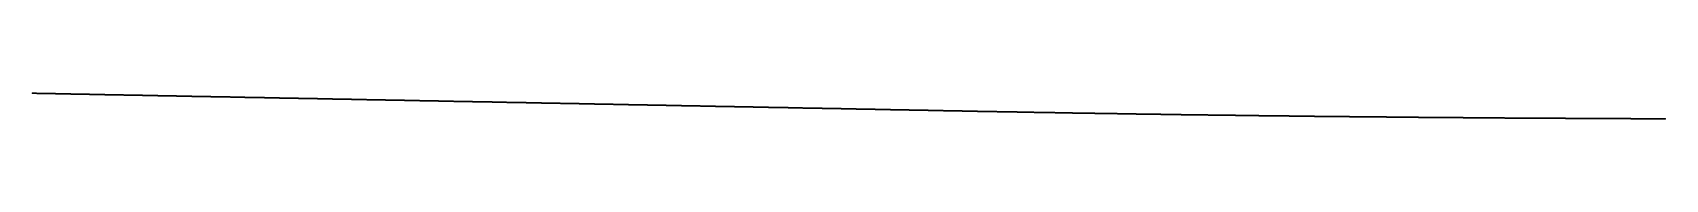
# Model space of a CAD drawing. Header units: metres. Extents: x 0 to 360, y -1 to 0.
# Drawn here: x 247.5 to 269.99, y -0.72 to -0.37 of the extents above; entities that cross this region are included whole.
import ezdxf

# ---------------------------------------------------------------- set-up
doc = ezdxf.new("R2010")
doc.units = ezdxf.units.M

msp = doc.modelspace()

# ---------------------------------------------------------------- linework, layer by layer
for p in [(247.497, -0.366), (247.507, -0.367), (247.517, -0.367), (247.527, -0.367), (247.537, -0.367), (247.547, -0.367), (247.557, -0.368), (247.567, -0.368), (247.577, -0.368), (247.587, -0.368), (247.597, -0.368), (247.607, -0.369), (247.617, -0.369), (247.627, -0.369), (247.637, -0.369), (247.647, -0.369), (247.657, -0.37), (247.667, -0.37), (247.677, -0.37), (247.687, -0.37), (247.697, -0.37), (247.707, -0.371), (247.717, -0.371), (247.727, -0.371), (247.737, -0.371), (247.747, -0.371), (247.757, -0.371), (247.767, -0.372), (247.777, -0.372), (247.787, -0.372), (247.797, -0.372), (247.807, -0.372), (247.817, -0.373), (247.827, -0.373), (247.837, -0.373), (247.847, -0.373), (247.857, -0.373), (247.867, -0.374), (247.877, -0.374), (247.887, -0.374), (247.897, -0.374), (247.907, -0.374), (247.917, -0.375), (247.927, -0.375), (247.937, -0.375), (247.947, -0.375), (247.956, -0.375), (247.966, -0.375), (247.976, -0.376), (247.986, -0.376), (247.996, -0.376), (248.006, -0.376), (248.016, -0.376), (248.026, -0.377), (248.036, -0.377), (248.046, -0.377), (248.056, -0.377), (248.066, -0.377), (248.076, -0.378), (248.086, -0.378), (248.096, -0.378), (248.106, -0.378), (248.116, -0.378), (248.126, -0.379), (248.136, -0.379), (248.146, -0.379), (248.156, -0.379), (248.166, -0.379), (248.176, -0.379), (248.186, -0.38), (248.196, -0.38), (248.206, -0.38), (248.216, -0.38), (248.226, -0.38), (248.236, -0.381), (248.246, -0.381), (248.256, -0.381), (248.266, -0.381), (248.276, -0.381), (248.286, -0.382), (248.296, -0.382), (248.306, -0.382), (248.316, -0.382), (248.326, -0.382), (248.336, -0.383), (248.346, -0.383), (248.356, -0.383), (248.366, -0.383), (248.376, -0.383), (248.386, -0.384), (248.396, -0.384), (248.406, -0.384), (248.416, -0.384), (248.426, -0.384), (248.436, -0.384), (248.446, -0.385), (248.456, -0.385), (248.466, -0.385), (248.476, -0.385), (248.486, -0.385), (248.496, -0.386), (248.506, -0.386), (248.516, -0.386), (248.526, -0.386), (248.536, -0.386), (248.546, -0.387), (248.556, -0.387), (248.566, -0.387), (248.576, -0.387), (248.586, -0.387), (248.596, -0.388), (248.606, -0.388), (248.616, -0.388), (248.626, -0.388), (248.636, -0.388), (248.646, -0.388), (248.656, -0.389), (248.666, -0.389), (248.676, -0.389), (248.686, -0.389), (248.696, -0.389), (248.706, -0.39), (248.716, -0.39), (248.726, -0.39), (248.736, -0.39), (248.746, -0.39), (248.756, -0.391), (248.766, -0.391), (248.776, -0.391), (248.786, -0.391), (248.796, -0.391), (248.806, -0.392), (248.816, -0.392), (248.826, -0.392), (248.836, -0.392), (248.846, -0.392), (248.856, -0.392), (248.866, -0.393), (248.876, -0.393), (248.886, -0.393), (248.896, -0.393), (248.906, -0.393), (248.916, -0.394), (248.926, -0.394), (248.936, -0.394), (248.946, -0.394), (248.956, -0.394), (248.966, -0.395), (248.976, -0.395), (248.986, -0.395), (248.996, -0.395), (249.006, -0.395), (249.016, -0.396), (249.026, -0.396), (249.036, -0.396), (249.046, -0.396), (249.056, -0.396), (249.066, -0.397), (249.076, -0.397), (249.086, -0.397), (249.096, -0.397), (249.106, -0.397), (249.116, -0.397), (249.126, -0.398), (249.136, -0.398), (249.146, -0.398), (249.156, -0.398), (249.166, -0.398), (249.176, -0.399), (249.186, -0.399), (249.196, -0.399), (249.206, -0.399), (249.216, -0.399), (249.226, -0.4), (249.236, -0.4), (249.245, -0.4), (249.255, -0.4), (249.265, -0.4), (249.275, -0.401), (249.285, -0.401), (249.295, -0.401), (249.305, -0.401), (249.315, -0.401), (249.325, -0.401), (249.335, -0.402), (249.345, -0.402), (249.355, -0.402), (249.365, -0.402), (249.375, -0.402), (249.385, -0.403), (249.395, -0.403), (249.405, -0.403), (249.415, -0.403), (249.425, -0.403), (249.435, -0.404), (249.445, -0.404), (249.455, -0.404), (249.465, -0.404), (249.475, -0.404), (249.485, -0.405), (249.495, -0.405), (249.505, -0.405), (249.515, -0.405), (249.525, -0.405), (249.535, -0.405), (249.545, -0.406), (249.555, -0.406), (249.565, -0.406), (249.575, -0.406), (249.585, -0.406), (249.595, -0.407), (249.605, -0.407), (249.615, -0.407), (249.625, -0.407), (249.635, -0.407), (249.645, -0.408), (249.655, -0.408), (249.665, -0.408), (249.675, -0.408), (249.685, -0.408), (249.695, -0.409), (249.705, -0.409), (249.715, -0.409), (249.725, -0.409), (249.735, -0.409), (249.745, -0.41), (249.755, -0.41), (249.765, -0.41), (249.775, -0.41), (249.785, -0.41), (249.795, -0.41), (249.805, -0.411), (249.815, -0.411), (249.825, -0.411), (249.835, -0.411), (249.845, -0.411), (249.855, -0.412), (249.865, -0.412), (249.875, -0.412), (249.885, -0.412), (249.895, -0.412), (249.905, -0.413), (249.915, -0.413), (249.925, -0.413), (249.935, -0.413), (249.945, -0.413), (249.955, -0.414), (249.965, -0.414), (249.975, -0.414), (249.985, -0.414), (249.995, -0.414), (250.005, -0.414), (250.015, -0.415), (250.025, -0.415), (250.035, -0.415), (250.045, -0.415), (250.055, -0.415), (250.065, -0.416), (250.075, -0.416), (250.085, -0.416), (250.095, -0.416), (250.105, -0.416), (250.115, -0.417), (250.125, -0.417), (250.135, -0.417), (250.145, -0.417), (250.155, -0.417), (250.165, -0.418), (250.175, -0.418), (250.185, -0.418), (250.195, -0.418), (250.205, -0.418), (250.215, -0.418), (250.225, -0.419), (250.235, -0.419), (250.245, -0.419), (250.255, -0.419), (250.265, -0.419), (250.275, -0.42), (250.285, -0.42), (250.295, -0.42), (250.305, -0.42), (250.315, -0.42), (250.325, -0.421), (250.335, -0.421), (250.345, -0.421), (250.355, -0.421), (250.365, -0.421), (250.375, -0.422), (250.385, -0.422), (250.395, -0.422), (250.405, -0.422), (250.415, -0.422), (250.425, -0.423), (250.435, -0.423), (250.445, -0.423), (250.455, -0.423), (250.465, -0.423), (250.475, -0.423), (250.485, -0.424), (250.495, -0.424), (250.505, -0.424), (250.515, -0.424), (250.525, -0.424), (250.534, -0.425), (250.544, -0.425), (250.554, -0.425), (250.564, -0.425), (250.574, -0.425), (250.584, -0.426), (250.594, -0.426), (250.604, -0.426), (250.614, -0.426), (250.624, -0.426), (250.634, -0.427), (250.644, -0.427), (250.654, -0.427), (250.664, -0.427), (250.674, -0.427), (250.684, -0.427), (250.694, -0.428), (250.704, -0.428), (250.714, -0.428), (250.724, -0.428), (250.734, -0.428), (250.744, -0.429), (250.754, -0.429), (250.764, -0.429), (250.774, -0.429), (250.784, -0.429), (250.794, -0.43), (250.804, -0.43), (250.814, -0.43), (250.824, -0.43), (250.834, -0.43), (250.844, -0.431), (250.854, -0.431), (250.864, -0.431), (250.874, -0.431), (250.884, -0.431), (250.894, -0.431), (250.904, -0.432), (250.914, -0.432), (250.924, -0.432), (250.934, -0.432), (250.944, -0.432), (250.954, -0.433), (250.964, -0.433), (250.974, -0.433), (250.984, -0.433), (250.994, -0.433), (251.004, -0.434), (251.014, -0.434), (251.024, -0.434), (251.034, -0.434), (251.044, -0.434), (251.054, -0.435), (251.064, -0.435), (251.074, -0.435), (251.084, -0.435), (251.094, -0.435), (251.104, -0.436), (251.114, -0.436), (251.124, -0.436), (251.134, -0.436), (251.144, -0.436), (251.154, -0.436), (251.164, -0.437), (251.174, -0.437), (251.184, -0.437), (251.194, -0.437), (251.204, -0.437), (251.214, -0.438), (251.224, -0.438), (251.234, -0.438), (251.244, -0.438), (251.254, -0.438), (251.264, -0.439), (251.274, -0.439), (251.284, -0.439), (251.294, -0.439), (251.304, -0.439), (251.314, -0.44), (251.324, -0.44), (251.334, -0.44), (251.344, -0.44), (251.354, -0.44), (251.364, -0.44), (251.374, -0.441), (251.384, -0.441), (251.394, -0.441), (251.404, -0.441), (251.414, -0.441), (251.424, -0.442), (251.434, -0.442), (251.444, -0.442), (251.454, -0.442), (251.464, -0.442), (251.474, -0.443), (251.484, -0.443), (251.494, -0.443), (251.504, -0.443), (251.514, -0.443), (251.524, -0.444), (251.534, -0.444), (251.544, -0.444), (251.554, -0.444), (251.564, -0.444), (251.574, -0.444), (251.584, -0.445), (251.594, -0.445), (251.604, -0.445), (251.614, -0.445), (251.624, -0.445), (251.634, -0.446), (251.644, -0.446), (251.654, -0.446), (251.664, -0.446), (251.674, -0.446), (251.684, -0.447), (251.694, -0.447), (251.704, -0.447), (251.714, -0.447), (251.724, -0.447), (251.734, -0.448), (251.744, -0.448), (251.754, -0.448), (251.764, -0.448), (251.774, -0.448), (251.784, -0.449), (251.794, -0.449), (251.804, -0.449), (251.814, -0.449), (251.823, -0.449), (251.833, -0.449), (251.843, -0.45), (251.853, -0.45), (251.863, -0.45), (251.873, -0.45), (251.883, -0.45), (251.893, -0.451), (251.903, -0.451), (251.913, -0.451), (251.923, -0.451), (251.933, -0.451), (251.943, -0.452), (251.953, -0.452), (251.963, -0.452), (251.973, -0.452), (251.983, -0.452), (251.993, -0.453), (252.003, -0.453), (252.013, -0.453), (252.023, -0.453), (252.033, -0.453), (252.043, -0.453), (252.053, -0.454), (252.063, -0.454), (252.073, -0.454), (252.083, -0.454), (252.093, -0.454), (252.103, -0.455), (252.113, -0.455), (252.123, -0.455), (252.133, -0.455), (252.143, -0.455), (252.153, -0.456), (252.163, -0.456), (252.173, -0.456), (252.183, -0.456), (252.193, -0.456), (252.203, -0.457), (252.213, -0.457), (252.223, -0.457), (252.233, -0.457), (252.243, -0.457), (252.253, -0.457), (252.263, -0.458), (252.273, -0.458), (252.283, -0.458), (252.293, -0.458), (252.303, -0.458), (252.313, -0.459), (252.323, -0.459), (252.333, -0.459), (252.343, -0.459), (252.353, -0.459), (252.363, -0.46), (252.373, -0.46), (252.383, -0.46), (252.393, -0.46), (252.403, -0.46), (252.413, -0.461), (252.423, -0.461), (252.433, -0.461), (252.443, -0.461), (252.453, -0.461), (252.463, -0.462), (252.473, -0.462), (252.483, -0.462), (252.493, -0.462), (252.503, -0.462), (252.513, -0.462), (252.523, -0.463), (252.533, -0.463), (252.543, -0.463), (252.553, -0.463), (252.563, -0.463), (252.573, -0.464), (252.583, -0.464), (252.593, -0.464), (252.603, -0.464), (252.613, -0.464), (252.623, -0.465), (252.633, -0.465), (252.643, -0.465), (252.653, -0.465), (252.663, -0.465), (252.673, -0.466), (252.683, -0.466), (252.693, -0.466), (252.703, -0.466), (252.713, -0.466), (252.723, -0.466), (252.733, -0.467), (252.743, -0.467), (252.753, -0.467), (252.763, -0.467), (252.773, -0.467), (252.783, -0.468), (252.793, -0.468), (252.803, -0.468), (252.813, -0.468), (252.823, -0.468), (252.833, -0.469), (252.843, -0.469), (252.853, -0.469), (252.863, -0.469), (252.873, -0.469), (252.883, -0.47), (252.893, -0.47), (252.903, -0.47), (252.913, -0.47), (252.923, -0.47), (252.933, -0.47), (252.943, -0.471), (252.953, -0.471), (252.963, -0.471), (252.973, -0.471), (252.983, -0.471), (252.993, -0.472), (253.003, -0.472), (253.013, -0.472), (253.023, -0.472), (253.033, -0.472), (253.043, -0.473), (253.053, -0.473), (253.063, -0.473), (253.073, -0.473), (253.083, -0.473), (253.093, -0.474), (253.103, -0.474), (253.112, -0.474), (253.122, -0.474), (253.132, -0.474), (253.142, -0.475), (253.152, -0.475), (253.162, -0.475), (253.172, -0.475), (253.182, -0.475), (253.192, -0.475), (253.202, -0.476), (253.212, -0.476), (253.222, -0.476), (253.232, -0.476), (253.242, -0.476), (253.252, -0.477), (253.262, -0.477), (253.272, -0.477), (253.282, -0.477), (253.292, -0.477), (253.302, -0.478), (253.312, -0.478), (253.322, -0.478), (253.332, -0.478), (253.342, -0.478), (253.352, -0.479), (253.362, -0.479), (253.372, -0.479), (253.382, -0.479), (253.392, -0.479), (253.402, -0.479), (253.412, -0.48), (253.422, -0.48), (253.432, -0.48), (253.442, -0.48), (253.452, -0.48), (253.462, -0.481), (253.472, -0.481), (253.482, -0.481), (253.492, -0.481), (253.502, -0.481), (253.512, -0.482), (253.522, -0.482), (253.532, -0.482), (253.542, -0.482), (253.552, -0.482), (253.562, -0.483), (253.572, -0.483), (253.582, -0.483), (253.592, -0.483), (253.602, -0.483), (253.612, -0.483), (253.622, -0.484), (253.632, -0.484), (253.642, -0.484), (253.652, -0.484), (253.662, -0.484), (253.672, -0.485), (253.682, -0.485), (253.692, -0.485), (253.702, -0.485), (253.712, -0.485), (253.722, -0.486), (253.732, -0.486), (253.742, -0.486), (253.752, -0.486), (253.762, -0.486), (253.772, -0.487), (253.782, -0.487), (253.792, -0.487), (253.802, -0.487), (253.812, -0.487), (253.822, -0.487), (253.832, -0.488), (253.842, -0.488), (253.852, -0.488), (253.862, -0.488), (253.872, -0.488), (253.882, -0.489), (253.892, -0.489), (253.902, -0.489), (253.912, -0.489), (253.922, -0.489), (253.932, -0.49), (253.942, -0.49), (253.952, -0.49), (253.962, -0.49), (253.972, -0.49), (253.982, -0.491), (253.992, -0.491), (254.002, -0.491), (254.012, -0.491), (254.022, -0.491), (254.032, -0.492), (254.042, -0.492), (254.052, -0.492), (254.062, -0.492), (254.072, -0.492), (254.082, -0.492), (254.092, -0.493), (254.102, -0.493), (254.112, -0.493), (254.122, -0.493), (254.132, -0.493), (254.142, -0.494), (254.152, -0.494), (254.162, -0.494), (254.172, -0.494), (254.182, -0.494), (254.192, -0.495), (254.202, -0.495), (254.212, -0.495), (254.222, -0.495), (254.232, -0.495), (254.242, -0.496), (254.252, -0.496), (254.262, -0.496), (254.272, -0.496), (254.282, -0.496), (254.292, -0.496), (254.302, -0.497), (254.312, -0.497), (254.322, -0.497), (254.332, -0.497), (254.342, -0.497), (254.352, -0.498), (254.362, -0.498), (254.372, -0.498), (254.382, -0.498), (254.392, -0.498), (254.401, -0.499), (254.411, -0.499), (254.421, -0.499), (254.431, -0.499), (254.441, -0.499), (254.451, -0.5), (254.461, -0.5), (254.471, -0.5), (254.481, -0.5), (254.491, -0.5), (254.501, -0.5), (254.511, -0.501), (254.521, -0.501), (254.531, -0.501), (254.541, -0.501), (254.551, -0.501), (254.561, -0.502), (254.571, -0.502), (254.581, -0.502), (254.591, -0.502), (254.601, -0.502), (254.611, -0.503), (254.621, -0.503), (254.631, -0.503), (254.641, -0.503), (254.651, -0.503), (254.661, -0.504), (254.671, -0.504), (254.681, -0.504), (254.691, -0.504), (254.701, -0.504), (254.711, -0.505), (254.721, -0.505), (254.731, -0.505), (254.741, -0.505), (254.751, -0.505), (254.761, -0.505), (254.771, -0.506), (254.781, -0.506), (254.791, -0.506), (254.801, -0.506), (254.811, -0.506), (254.821, -0.507), (254.831, -0.507), (254.841, -0.507), (254.851, -0.507), (254.861, -0.507), (254.871, -0.508), (254.881, -0.508), (254.891, -0.508), (254.901, -0.508), (254.911, -0.508), (254.921, -0.509), (254.931, -0.509), (254.941, -0.509), (254.951, -0.509), (254.961, -0.509), (254.971, -0.509), (254.981, -0.51), (254.991, -0.51), (255.001, -0.51), (255.011, -0.51), (255.021, -0.51), (255.031, -0.511), (255.041, -0.511), (255.051, -0.511), (255.061, -0.511), (255.071, -0.511), (255.081, -0.512), (255.091, -0.512), (255.101, -0.512), (255.111, -0.512), (255.121, -0.512), (255.131, -0.513), (255.141, -0.513), (255.151, -0.513), (255.161, -0.513), (255.171, -0.513), (255.181, -0.513), (255.191, -0.514), (255.201, -0.514), (255.211, -0.514), (255.221, -0.514), (255.231, -0.514), (255.241, -0.515), (255.251, -0.515), (255.261, -0.515), (255.271, -0.515), (255.281, -0.515), (255.291, -0.516), (255.301, -0.516), (255.311, -0.516), (255.321, -0.516), (255.331, -0.516), (255.341, -0.517), (255.351, -0.517), (255.361, -0.517), (255.371, -0.517), (255.381, -0.517), (255.391, -0.518), (255.401, -0.518), (255.411, -0.518), (255.421, -0.518), (255.431, -0.518), (255.441, -0.518), (255.451, -0.519), (255.461, -0.519), (255.471, -0.519), (255.481, -0.519), (255.491, -0.519), (255.501, -0.52), (255.511, -0.52), (255.521, -0.52), (255.531, -0.52), (255.541, -0.52), (255.551, -0.521), (255.561, -0.521), (255.571, -0.521), (255.581, -0.521), (255.591, -0.521), (255.601, -0.522), (255.611, -0.522), (255.621, -0.522), (255.631, -0.522), (255.641, -0.522), (255.651, -0.522), (255.661, -0.523), (255.671, -0.523), (255.681, -0.523), (255.69, -0.523), (255.7, -0.523), (255.71, -0.524), (255.72, -0.524), (255.73, -0.524), (255.74, -0.524), (255.75, -0.524), (255.76, -0.525), (255.77, -0.525), (255.78, -0.525), (255.79, -0.525), (255.8, -0.525), (255.81, -0.526), (255.82, -0.526), (255.83, -0.526), (255.84, -0.526), (255.85, -0.526), (255.86, -0.526), (255.87, -0.527), (255.88, -0.527), (255.89, -0.527), (255.9, -0.527), (255.91, -0.527), (255.92, -0.528), (255.93, -0.528), (255.94, -0.528), (255.95, -0.528), (255.96, -0.528), (255.97, -0.529), (255.98, -0.529), (255.99, -0.529), (256, -0.529), (256.01, -0.529), (256.02, -0.53), (256.03, -0.53), (256.04, -0.53), (256.05, -0.53), (256.06, -0.53), (256.07, -0.531), (256.08, -0.531), (256.09, -0.531), (256.1, -0.531), (256.11, -0.531), (256.12, -0.531), (256.13, -0.532), (256.14, -0.532), (256.15, -0.532), (256.16, -0.532), (256.17, -0.532), (256.18, -0.533), (256.19, -0.533), (256.2, -0.533), (256.21, -0.533), (256.22, -0.533), (256.23, -0.534), (256.24, -0.534), (256.25, -0.534), (256.26, -0.534), (256.27, -0.534), (256.28, -0.535), (256.29, -0.535), (256.3, -0.535), (256.31, -0.535), (256.32, -0.535), (256.33, -0.535), (256.34, -0.536), (256.35, -0.536), (256.36, -0.536), (256.37, -0.536), (256.38, -0.536), (256.39, -0.537), (256.4, -0.537), (256.41, -0.537), (256.42, -0.537), (256.43, -0.537), (256.44, -0.538), (256.45, -0.538), (256.46, -0.538), (256.47, -0.538), (256.48, -0.538), (256.49, -0.539), (256.5, -0.539), (256.51, -0.539), (256.52, -0.539), (256.53, -0.539), (256.54, -0.539), (256.55, -0.54), (256.56, -0.54), (256.57, -0.54), (256.58, -0.54), (256.59, -0.54), (256.6, -0.541), (256.61, -0.541), (256.62, -0.541), (256.63, -0.541), (256.64, -0.541), (256.65, -0.542), (256.66, -0.542), (256.67, -0.542), (256.68, -0.542), (256.69, -0.542), (256.7, -0.543), (256.71, -0.543), (256.72, -0.543), (256.73, -0.543), (256.74, -0.543), (256.75, -0.544), (256.76, -0.544), (256.77, -0.544), (256.78, -0.544), (256.79, -0.544), (256.8, -0.544), (256.81, -0.545), (256.82, -0.545), (256.83, -0.545), (256.84, -0.545), (256.85, -0.545), (256.86, -0.546), (256.87, -0.546), (256.88, -0.546), (256.89, -0.546), (256.9, -0.546), (256.91, -0.547), (256.92, -0.547), (256.93, -0.547), (256.94, -0.547), (256.95, -0.547), (256.96, -0.548), (256.97, -0.548), (256.979, -0.548), (256.989, -0.548), (256.999, -0.548), (257.009, -0.548), (257.019, -0.549), (257.029, -0.549), (257.039, -0.549), (257.049, -0.549), (257.059, -0.549), (257.069, -0.55), (257.079, -0.55), (257.089, -0.55), (257.099, -0.55), (257.109, -0.55), (257.119, -0.551), (257.129, -0.551), (257.139, -0.551), (257.149, -0.551), (257.159, -0.551), (257.169, -0.552), (257.179, -0.552), (257.189, -0.552), (257.199, -0.552), (257.209, -0.552), (257.219, -0.552), (257.229, -0.553), (257.239, -0.553), (257.249, -0.553), (257.259, -0.553), (257.269, -0.553), (257.279, -0.554), (257.289, -0.554), (257.299, -0.554), (257.309, -0.554), (257.319, -0.554), (257.329, -0.555), (257.339, -0.555), (257.349, -0.555), (257.359, -0.555), (257.369, -0.555), (257.379, -0.556), (257.389, -0.556), (257.399, -0.556), (257.409, -0.556), (257.419, -0.556), (257.429, -0.557), (257.439, -0.557), (257.449, -0.557), (257.459, -0.557), (257.469, -0.557), (257.479, -0.557), (257.489, -0.558), (257.499, -0.558), (257.509, -0.558), (257.519, -0.558), (257.529, -0.558), (257.539, -0.559), (257.549, -0.559), (257.559, -0.559), (257.569, -0.559), (257.579, -0.559), (257.589, -0.56), (257.599, -0.56), (257.609, -0.56), (257.619, -0.56), (257.629, -0.56), (257.639, -0.561), (257.649, -0.561), (257.659, -0.561), (257.669, -0.561), (257.679, -0.561), (257.689, -0.561), (257.699, -0.562), (257.709, -0.562), (257.719, -0.562), (257.729, -0.562), (257.739, -0.562), (257.749, -0.563), (257.759, -0.563), (257.769, -0.563), (257.779, -0.563), (257.789, -0.563), (257.799, -0.564), (257.809, -0.564), (257.819, -0.564), (257.829, -0.564), (257.839, -0.564), (257.849, -0.565), (257.859, -0.565), (257.869, -0.565), (257.879, -0.565), (257.889, -0.565), (257.899, -0.565), (257.909, -0.566), (257.919, -0.566), (257.929, -0.566), (257.939, -0.566), (257.949, -0.566), (257.959, -0.567), (257.969, -0.567), (257.979, -0.567), (257.989, -0.567), (257.999, -0.567), (258.009, -0.568), (258.019, -0.568), (258.029, -0.568), (258.039, -0.568), (258.049, -0.568), (258.059, -0.569), (258.069, -0.569), (258.079, -0.569), (258.089, -0.569), (258.099, -0.569), (258.109, -0.57), (258.119, -0.57), (258.129, -0.57), (258.139, -0.57), (258.149, -0.57), (258.159, -0.57), (258.169, -0.571), (258.179, -0.571), (258.189, -0.571), (258.199, -0.571), (258.209, -0.571), (258.219, -0.572), (258.229, -0.572), (258.239, -0.572), (258.249, -0.572), (258.259, -0.572), (258.268, -0.573), (258.278, -0.573), (258.288, -0.573), (258.298, -0.573), (258.308, -0.573), (258.318, -0.574), (258.328, -0.574), (258.338, -0.574), (258.348, -0.574), (258.358, -0.574), (258.368, -0.574), (258.378, -0.575), (258.388, -0.575), (258.398, -0.575), (258.408, -0.575), (258.418, -0.575), (258.428, -0.576), (258.438, -0.576), (258.448, -0.576), (258.458, -0.576), (258.468, -0.576), (258.478, -0.577), (258.488, -0.577), (258.498, -0.577), (258.508, -0.577), (258.518, -0.577), (258.528, -0.578), (258.538, -0.578), (258.548, -0.578), (258.558, -0.578), (258.568, -0.578), (258.578, -0.578), (258.588, -0.579), (258.598, -0.579), (258.608, -0.579), (258.618, -0.579), (258.628, -0.579), (258.638, -0.58), (258.648, -0.58), (258.658, -0.58), (258.668, -0.58), (258.678, -0.58), (258.688, -0.581), (258.698, -0.581), (258.708, -0.581), (258.718, -0.581), (258.728, -0.581), (258.738, -0.582), (258.748, -0.582), (258.758, -0.582), (258.768, -0.582), (258.778, -0.582), (258.788, -0.583), (258.798, -0.583), (258.808, -0.583), (258.818, -0.583), (258.828, -0.583), (258.838, -0.583), (258.848, -0.584), (258.858, -0.584), (258.868, -0.584), (258.878, -0.584), (258.888, -0.584), (258.898, -0.585), (258.908, -0.585), (258.918, -0.585), (258.928, -0.585), (258.938, -0.585), (258.948, -0.586), (258.958, -0.586), (258.968, -0.586), (258.978, -0.586), (258.988, -0.586), (258.998, -0.587), (259.008, -0.587), (259.018, -0.587), (259.028, -0.587), (259.038, -0.587), (259.048, -0.587), (259.058, -0.588), (259.068, -0.588), (259.078, -0.588), (259.088, -0.588), (259.098, -0.588), (259.108, -0.589), (259.118, -0.589), (259.128, -0.589), (259.138, -0.589), (259.148, -0.589), (259.158, -0.59), (259.168, -0.59), (259.178, -0.59), (259.188, -0.59), (259.198, -0.59), (259.208, -0.591), (259.218, -0.591), (259.228, -0.591), (259.238, -0.591), (259.248, -0.591), (259.258, -0.591), (259.268, -0.592), (259.278, -0.592), (259.288, -0.592), (259.298, -0.592), (259.308, -0.592), (259.318, -0.593), (259.328, -0.593), (259.338, -0.593), (259.348, -0.593), (259.358, -0.593), (259.368, -0.594), (259.378, -0.594), (259.388, -0.594), (259.398, -0.594), (259.408, -0.594), (259.418, -0.595), (259.428, -0.595), (259.438, -0.595), (259.448, -0.595), (259.458, -0.595), (259.468, -0.596), (259.478, -0.596), (259.488, -0.596), (259.498, -0.596), (259.508, -0.596), (259.518, -0.596), (259.528, -0.597), (259.538, -0.597), (259.547, -0.597), (259.557, -0.597), (259.567, -0.597), (259.577, -0.598), (259.587, -0.598), (259.597, -0.598), (259.607, -0.598), (259.617, -0.598), (259.627, -0.599), (259.637, -0.599), (259.647, -0.599), (259.657, -0.599), (259.667, -0.599), (259.677, -0.6), (259.687, -0.6), (259.697, -0.6), (259.707, -0.6), (259.717, -0.6), (259.727, -0.6), (259.737, -0.601), (259.747, -0.601), (259.757, -0.601), (259.767, -0.601), (259.777, -0.601), (259.787, -0.602), (259.797, -0.602), (259.807, -0.602), (259.817, -0.602), (259.827, -0.602), (259.837, -0.603), (259.847, -0.603), (259.857, -0.603), (259.867, -0.603), (259.877, -0.603), (259.887, -0.604), (259.897, -0.604), (259.907, -0.604), (259.917, -0.604), (259.927, -0.604), (259.937, -0.604), (259.947, -0.605), (259.957, -0.605), (259.967, -0.605), (259.977, -0.605), (259.987, -0.605), (259.997, -0.606), (260.007, -0.606), (260.017, -0.606), (260.027, -0.606), (260.037, -0.606), (260.047, -0.607), (260.057, -0.607), (260.067, -0.607), (260.077, -0.607), (260.087, -0.607), (260.097, -0.608), (260.107, -0.608), (260.117, -0.608), (260.127, -0.608), (260.137, -0.608), (260.147, -0.609), (260.157, -0.609), (260.167, -0.609), (260.177, -0.609), (260.187, -0.609), (260.197, -0.609), (260.207, -0.61), (260.217, -0.61), (260.227, -0.61), (260.237, -0.61), (260.247, -0.61), (260.257, -0.611), (260.267, -0.611), (260.277, -0.611), (260.287, -0.611), (260.297, -0.611), (260.307, -0.612), (260.317, -0.612), (260.327, -0.612), (260.337, -0.612), (260.347, -0.612), (260.357, -0.613), (260.367, -0.613), (260.377, -0.613), (260.387, -0.613), (260.397, -0.613), (260.407, -0.613), (260.417, -0.614), (260.427, -0.614), (260.437, -0.614), (260.447, -0.614), (260.457, -0.614), (260.467, -0.615), (260.477, -0.615), (260.487, -0.615), (260.497, -0.615), (260.507, -0.615), (260.517, -0.616), (260.527, -0.616), (260.537, -0.616), (260.547, -0.616), (260.557, -0.616), (260.567, -0.616), (260.577, -0.617), (260.587, -0.617), (260.597, -0.617), (260.607, -0.617), (260.616, -0.617), (260.626, -0.618), (260.636, -0.618), (260.646, -0.618), (260.656, -0.618), (260.666, -0.618), (260.676, -0.619), (260.686, -0.619), (260.696, -0.619), (260.706, -0.619), (260.716, -0.619), (260.726, -0.619), (260.736, -0.62), (260.746, -0.62), (260.756, -0.62), (260.766, -0.62), (260.776, -0.62), (260.786, -0.621), (260.796, -0.621), (260.806, -0.621), (260.816, -0.621), (260.826, -0.621), (260.836, -0.621), (260.846, -0.622), (260.856, -0.622), (260.866, -0.622), (260.876, -0.622), (260.886, -0.622), (260.896, -0.623), (260.906, -0.623), (260.916, -0.623), (260.926, -0.623), (260.936, -0.623), (260.946, -0.623), (260.956, -0.624), (260.966, -0.624), (260.976, -0.624), (260.986, -0.624), (260.996, -0.624), (261.006, -0.624), (261.016, -0.625), (261.026, -0.625), (261.036, -0.625), (261.046, -0.625), (261.056, -0.625), (261.066, -0.626), (261.076, -0.626), (261.086, -0.626), (261.096, -0.626), (261.106, -0.626), (261.116, -0.626), (261.126, -0.627), (261.136, -0.627), (261.146, -0.627), (261.156, -0.627), (261.166, -0.627), (261.176, -0.628), (261.186, -0.628), (261.196, -0.628), (261.206, -0.628), (261.216, -0.628), (261.226, -0.628), (261.236, -0.629), (261.246, -0.629), (261.256, -0.629), (261.266, -0.629), (261.276, -0.629), (261.286, -0.629), (261.296, -0.63), (261.306, -0.63), (261.316, -0.63), (261.326, -0.63), (261.336, -0.63), (261.346, -0.63), (261.356, -0.631), (261.366, -0.631), (261.376, -0.631), (261.386, -0.631), (261.396, -0.631), (261.406, -0.632), (261.415, -0.632), (261.425, -0.632), (261.435, -0.632), (261.445, -0.632), (261.455, -0.632), (261.465, -0.633), (261.475, -0.633), (261.485, -0.633), (261.495, -0.633), (261.505, -0.633), (261.515, -0.633), (261.525, -0.634), (261.535, -0.634), (261.545, -0.634), (261.555, -0.634), (261.565, -0.634), (261.575, -0.634), (261.585, -0.635), (261.595, -0.635), (261.605, -0.635), (261.615, -0.635), (261.625, -0.635), (261.635, -0.635), (261.645, -0.636), (261.655, -0.636), (261.665, -0.636), (261.675, -0.636), (261.685, -0.636), (261.695, -0.636), (261.705, -0.637), (261.715, -0.637), (261.725, -0.637), (261.735, -0.637), (261.745, -0.637), (261.755, -0.637), (261.765, -0.638), (261.775, -0.638), (261.785, -0.638), (261.795, -0.638), (261.805, -0.638), (261.815, -0.638), (261.825, -0.639), (261.835, -0.639), (261.845, -0.639), (261.855, -0.639), (261.865, -0.639), (261.875, -0.639), (261.885, -0.64), (261.895, -0.64), (261.905, -0.64), (261.915, -0.64), (261.925, -0.64), (261.935, -0.64), (261.945, -0.641), (261.955, -0.641), (261.965, -0.641), (261.975, -0.641), (261.985, -0.641), (261.995, -0.641), (262.005, -0.642), (262.015, -0.642), (262.025, -0.642), (262.035, -0.642), (262.045, -0.642), (262.055, -0.642), (262.065, -0.643), (262.075, -0.643), (262.085, -0.643), (262.095, -0.643), (262.105, -0.643), (262.115, -0.643), (262.125, -0.643), (262.135, -0.644), (262.145, -0.644), (262.155, -0.644), (262.165, -0.644), (262.175, -0.644), (262.185, -0.644), (262.195, -0.645), (262.205, -0.645), (262.215, -0.645), (262.225, -0.645), (262.235, -0.645), (262.245, -0.645), (262.255, -0.646), (262.265, -0.646), (262.275, -0.646), (262.285, -0.646), (262.294, -0.646), (262.304, -0.646), (262.314, -0.647), (262.324, -0.647), (262.334, -0.647), (262.344, -0.647), (262.354, -0.647), (262.364, -0.647), (262.374, -0.647), (262.384, -0.648), (262.394, -0.648), (262.404, -0.648), (262.414, -0.648), (262.424, -0.648), (262.434, -0.648), (262.444, -0.649), (262.454, -0.649), (262.464, -0.649), (262.474, -0.649), (262.484, -0.649), (262.494, -0.649), (262.504, -0.649), (262.514, -0.65), (262.524, -0.65), (262.534, -0.65), (262.544, -0.65), (262.554, -0.65), (262.564, -0.65), (262.574, -0.651), (262.584, -0.651), (262.594, -0.651), (262.604, -0.651), (262.614, -0.651), (262.624, -0.651), (262.634, -0.651), (262.644, -0.652), (262.654, -0.652), (262.664, -0.652), (262.674, -0.652), (262.684, -0.652), (262.694, -0.652), (262.704, -0.653), (262.714, -0.653), (262.724, -0.653), (262.734, -0.653), (262.744, -0.653), (262.754, -0.653), (262.764, -0.653), (262.774, -0.654), (262.784, -0.654), (262.794, -0.654), (262.804, -0.654), (262.814, -0.654), (262.824, -0.654), (262.834, -0.654), (262.844, -0.655), (262.854, -0.655), (262.864, -0.655), (262.874, -0.655), (262.884, -0.655), (262.894, -0.655), (262.904, -0.655), (262.914, -0.656), (262.924, -0.656), (262.934, -0.656), (262.944, -0.656), (262.954, -0.656), (262.964, -0.656), (262.974, -0.657), (262.984, -0.657), (262.994, -0.657), (263.004, -0.657), (263.014, -0.657), (263.024, -0.657), (263.034, -0.657), (263.044, -0.658), (263.054, -0.658), (263.064, -0.658), (263.074, -0.658), (263.084, -0.658), (263.094, -0.658), (263.104, -0.658), (263.114, -0.659), (263.124, -0.659), (263.134, -0.659), (263.144, -0.659), (263.154, -0.659), (263.164, -0.659), (263.174, -0.659), (263.184, -0.66), (263.194, -0.66), (263.204, -0.66), (263.214, -0.66), (263.224, -0.66), (263.234, -0.66), (263.243, -0.66), (263.253, -0.661), (263.263, -0.661), (263.273, -0.661), (263.283, -0.661), (263.293, -0.661), (263.303, -0.661), (263.313, -0.661), (263.323, -0.662), (263.333, -0.662), (263.343, -0.662), (263.353, -0.662), (263.363, -0.662), (263.373, -0.662), (263.383, -0.662), (263.393, -0.663), (263.403, -0.663), (263.413, -0.663), (263.423, -0.663), (263.433, -0.663), (263.443, -0.663), (263.453, -0.663), (263.463, -0.663), (263.473, -0.664), (263.483, -0.664), (263.493, -0.664), (263.503, -0.664), (263.513, -0.664), (263.523, -0.664), (263.533, -0.664), (263.543, -0.665), (263.553, -0.665), (263.563, -0.665), (263.573, -0.665), (263.583, -0.665), (263.593, -0.665), (263.603, -0.665), (263.613, -0.666), (263.623, -0.666), (263.633, -0.666), (263.643, -0.666), (263.653, -0.666), (263.663, -0.666), (263.673, -0.666), (263.683, -0.666), (263.693, -0.667), (263.703, -0.667), (263.713, -0.667), (263.723, -0.667), (263.733, -0.667), (263.743, -0.667), (263.753, -0.667), (263.763, -0.668), (263.773, -0.668), (263.783, -0.668), (263.793, -0.668), (263.803, -0.668), (263.813, -0.668), (263.823, -0.668), (263.833, -0.668), (263.843, -0.669), (263.853, -0.669), (263.863, -0.669), (263.873, -0.669), (263.883, -0.669), (263.893, -0.669), (263.903, -0.669), (263.913, -0.67), (263.923, -0.67), (263.933, -0.67), (263.943, -0.67), (263.953, -0.67), (263.963, -0.67), (263.973, -0.67), (263.983, -0.67), (263.993, -0.671), (264.003, -0.671), (264.013, -0.671), (264.023, -0.671), (264.033, -0.671), (264.043, -0.671), (264.053, -0.671), (264.063, -0.671), (264.073, -0.672), (264.083, -0.672), (264.093, -0.672), (264.103, -0.672), (264.113, -0.672), (264.123, -0.672), (264.133, -0.672), (264.143, -0.672), (264.153, -0.673), (264.163, -0.673), (264.173, -0.673), (264.183, -0.673), (264.193, -0.673), (264.203, -0.673), (264.213, -0.673), (264.223, -0.673), (264.233, -0.674), (264.243, -0.674), (264.253, -0.674), (264.263, -0.674), (264.273, -0.674), (264.283, -0.674), (264.292, -0.674), (264.302, -0.674), (264.312, -0.675), (264.322, -0.675), (264.332, -0.675), (264.342, -0.675), (264.352, -0.675), (264.362, -0.675), (264.372, -0.675), (264.382, -0.675), (264.392, -0.676), (264.402, -0.676), (264.412, -0.676), (264.422, -0.676), (264.432, -0.676), (264.442, -0.676), (264.452, -0.676), (264.462, -0.676), (264.472, -0.677), (264.482, -0.677), (264.492, -0.677), (264.502, -0.677), (264.512, -0.677), (264.522, -0.677), (264.532, -0.677), (264.542, -0.677), (264.552, -0.678), (264.562, -0.678), (264.572, -0.678), (264.582, -0.678), (264.592, -0.678), (264.602, -0.678), (264.612, -0.678), (264.622, -0.678), (264.632, -0.678), (264.642, -0.679), (264.652, -0.679), (264.662, -0.679), (264.672, -0.679), (264.682, -0.679), (264.692, -0.679), (264.702, -0.679), (264.712, -0.679), (264.722, -0.68), (264.732, -0.68), (264.742, -0.68), (264.752, -0.68), (264.762, -0.68), (264.772, -0.68), (264.782, -0.68), (264.792, -0.68), (264.802, -0.68), (264.812, -0.681), (264.822, -0.681), (264.832, -0.681), (264.842, -0.681), (264.852, -0.681), (264.862, -0.681), (264.872, -0.681), (264.882, -0.681), (264.892, -0.682), (264.902, -0.682), (264.912, -0.682), (264.922, -0.682), (264.932, -0.682), (264.942, -0.682), (264.952, -0.682), (264.962, -0.682), (264.972, -0.682), (264.982, -0.683), (264.992, -0.683), (265.002, -0.683), (265.012, -0.683), (265.022, -0.683), (265.032, -0.683), (265.042, -0.683), (265.052, -0.683), (265.062, -0.683), (265.072, -0.684), (265.082, -0.684), (265.092, -0.684), (265.102, -0.684), (265.112, -0.684), (265.122, -0.684), (265.132, -0.684), (265.142, -0.684), (265.152, -0.684), (265.162, -0.685), (265.172, -0.685), (265.182, -0.685), (265.192, -0.685), (265.202, -0.685), (265.212, -0.685), (265.222, -0.685), (265.232, -0.685), (265.242, -0.685), (265.252, -0.686), (265.262, -0.686), (265.272, -0.686), (265.282, -0.686), (265.292, -0.686), (265.302, -0.686), (265.312, -0.686), (265.322, -0.686), (265.332, -0.686), (265.342, -0.686), (265.352, -0.687), (265.362, -0.687), (265.372, -0.687), (265.382, -0.687), (265.392, -0.687), (265.402, -0.687), (265.412, -0.687), (265.422, -0.687), (265.432, -0.687), (265.442, -0.688), (265.451, -0.688), (265.461, -0.688), (265.471, -0.688), (265.481, -0.688), (265.491, -0.688), (265.501, -0.688), (265.511, -0.688), (265.521, -0.688), (265.531, -0.688), (265.541, -0.689), (265.551, -0.689), (265.561, -0.689), (265.571, -0.689), (265.581, -0.689), (265.591, -0.689), (265.601, -0.689), (265.611, -0.689), (265.621, -0.689), (265.631, -0.689), (265.641, -0.69), (265.651, -0.69), (265.661, -0.69), (265.671, -0.69), (265.681, -0.69), (265.691, -0.69), (265.701, -0.69), (265.711, -0.69), (265.721, -0.69), (265.731, -0.691), (265.741, -0.691), (265.751, -0.691), (265.761, -0.691), (265.771, -0.691), (265.781, -0.691), (265.791, -0.691), (265.801, -0.691), (265.811, -0.691), (265.821, -0.691), (265.831, -0.692), (265.841, -0.692), (265.851, -0.692), (265.861, -0.692), (265.871, -0.692), (265.881, -0.692), (265.891, -0.692), (265.901, -0.692), (265.911, -0.692), (265.921, -0.692), (265.931, -0.692), (265.941, -0.693), (265.951, -0.693), (265.961, -0.693), (265.971, -0.693), (265.981, -0.693), (265.991, -0.693), (266.001, -0.693), (266.011, -0.693), (266.021, -0.693), (266.031, -0.693), (266.041, -0.694), (266.051, -0.694), (266.061, -0.694), (266.071, -0.694), (266.081, -0.694), (266.091, -0.694), (266.101, -0.694), (266.111, -0.694), (266.121, -0.694), (266.131, -0.694), (266.141, -0.694), (266.151, -0.695), (266.161, -0.695), (266.171, -0.695), (266.181, -0.695), (266.191, -0.695), (266.201, -0.695), (266.211, -0.695), (266.221, -0.695), (266.231, -0.695), (266.241, -0.695), (266.251, -0.695), (266.261, -0.696), (266.271, -0.696), (266.281, -0.696), (266.291, -0.696), (266.301, -0.696), (266.311, -0.696), (266.321, -0.696), (266.331, -0.696), (266.341, -0.696), (266.351, -0.696), (266.361, -0.696), (266.371, -0.697), (266.381, -0.697), (266.391, -0.697), (266.401, -0.697), (266.411, -0.697), (266.421, -0.697), (266.431, -0.697), (266.441, -0.697), (266.451, -0.697), (266.461, -0.697), (266.471, -0.697), (266.481, -0.698), (266.491, -0.698), (266.501, -0.698), (266.511, -0.698), (266.521, -0.698), (266.531, -0.698), (266.541, -0.698), (266.551, -0.698), (266.561, -0.698), (266.571, -0.698), (266.581, -0.698), (266.591, -0.699), (266.601, -0.699), (266.611, -0.699), (266.621, -0.699), (266.631, -0.699), (266.641, -0.699), (266.651, -0.699), (266.661, -0.699), (266.671, -0.699), (266.681, -0.699), (266.691, -0.699), (266.701, -0.699), (266.711, -0.7), (266.721, -0.7), (266.731, -0.7), (266.74, -0.7), (266.75, -0.7), (266.76, -0.7), (266.77, -0.7), (266.78, -0.7), (266.79, -0.7), (266.8, -0.7), (266.81, -0.7), (266.82, -0.7), (266.83, -0.701), (266.84, -0.701), (266.85, -0.701), (266.86, -0.701), (266.87, -0.701), (266.88, -0.701), (266.89, -0.701), (266.9, -0.701), (266.91, -0.701), (266.92, -0.701), (266.93, -0.701), (266.94, -0.701), (266.95, -0.701), (266.96, -0.702), (266.97, -0.702), (266.98, -0.702), (266.99, -0.702), (267, -0.702), (267.01, -0.702), (267.02, -0.702), (267.03, -0.702), (267.04, -0.702), (267.05, -0.702), (267.06, -0.702), (267.07, -0.702), (267.08, -0.703), (267.09, -0.703), (267.1, -0.703), (267.11, -0.703), (267.12, -0.703), (267.13, -0.703), (267.14, -0.703), (267.15, -0.703), (267.16, -0.703), (267.17, -0.703), (267.18, -0.703), (267.19, -0.703), (267.2, -0.703), (267.21, -0.704), (267.22, -0.704), (267.23, -0.704), (267.24, -0.704), (267.25, -0.704), (267.26, -0.704), (267.27, -0.704), (267.28, -0.704), (267.29, -0.704), (267.3, -0.704), (267.31, -0.704), (267.32, -0.704), (267.33, -0.704), (267.34, -0.704), (267.35, -0.705), (267.36, -0.705), (267.37, -0.705), (267.38, -0.705), (267.39, -0.705), (267.4, -0.705), (267.41, -0.705), (267.42, -0.705), (267.43, -0.705), (267.44, -0.705), (267.45, -0.705), (267.46, -0.705), (267.47, -0.705), (267.48, -0.705), (267.49, -0.706), (267.5, -0.706), (267.51, -0.706), (267.52, -0.706), (267.53, -0.706), (267.54, -0.706), (267.55, -0.706), (267.56, -0.706), (267.57, -0.706), (267.58, -0.706), (267.59, -0.706), (267.6, -0.706), (267.61, -0.706), (267.62, -0.706), (267.63, -0.707), (267.64, -0.707), (267.65, -0.707), (267.66, -0.707), (267.67, -0.707), (267.68, -0.707), (267.69, -0.707), (267.7, -0.707), (267.71, -0.707), (267.72, -0.707), (267.73, -0.707), (267.74, -0.707), (267.75, -0.707), (267.76, -0.707), (267.77, -0.707), (267.78, -0.708), (267.79, -0.708), (267.8, -0.708), (267.81, -0.708), (267.82, -0.708), (267.83, -0.708), (267.84, -0.708), (267.85, -0.708), (267.86, -0.708), (267.87, -0.708), (267.88, -0.708), (267.89, -0.708), (267.9, -0.708), (267.91, -0.708), (267.92, -0.708), (267.93, -0.709), (267.94, -0.709), (267.95, -0.709), (267.96, -0.709), (267.97, -0.709), (267.98, -0.709), (267.99, -0.709), (268, -0.709), (268.01, -0.709), (268.02, -0.709), (268.03, -0.709), (268.04, -0.709), (268.05, -0.709), (268.06, -0.709), (268.07, -0.709), (268.08, -0.709), (268.09, -0.71), (268.1, -0.71), (268.11, -0.71), (268.12, -0.71), (268.13, -0.71), (268.14, -0.71), (268.15, -0.71), (268.159, -0.71), (268.169, -0.71), (268.179, -0.71), (268.189, -0.71), (268.199, -0.71), (268.209, -0.71), (268.219, -0.71), (268.229, -0.71), (268.239, -0.71), (268.249, -0.71), (268.259, -0.711), (268.269, -0.711), (268.279, -0.711), (268.289, -0.711), (268.299, -0.711), (268.309, -0.711), (268.319, -0.711), (268.329, -0.711), (268.339, -0.711), (268.349, -0.711), (268.359, -0.711), (268.369, -0.711), (268.379, -0.711), (268.389, -0.711), (268.399, -0.711), (268.409, -0.711), (268.419, -0.711), (268.429, -0.711), (268.439, -0.712), (268.449, -0.712), (268.459, -0.712), (268.469, -0.712), (268.479, -0.712), (268.489, -0.712), (268.499, -0.712), (268.509, -0.712), (268.519, -0.712), (268.529, -0.712), (268.539, -0.712), (268.549, -0.712), (268.559, -0.712), (268.569, -0.712), (268.579, -0.712), (268.589, -0.712), (268.599, -0.712), (268.609, -0.712), (268.619, -0.713), (268.629, -0.713), (268.639, -0.713), (268.649, -0.713), (268.659, -0.713), (268.669, -0.713), (268.679, -0.713), (268.689, -0.713), (268.699, -0.713), (268.709, -0.713), (268.719, -0.713), (268.729, -0.713), (268.739, -0.713), (268.749, -0.713), (268.759, -0.713), (268.769, -0.713), (268.779, -0.713), (268.789, -0.713), (268.799, -0.713), (268.809, -0.713), (268.819, -0.714), (268.829, -0.714), (268.839, -0.714), (268.849, -0.714), (268.859, -0.714), (268.869, -0.714), (268.879, -0.714), (268.889, -0.714), (268.899, -0.714), (268.909, -0.714), (268.919, -0.714), (268.929, -0.714), (268.939, -0.714), (268.949, -0.714), (268.959, -0.714), (268.969, -0.714), (268.979, -0.714), (268.989, -0.714), (268.999, -0.714), (269.009, -0.714), (269.019, -0.714), (269.029, -0.715), (269.039, -0.715), (269.049, -0.715), (269.059, -0.715), (269.069, -0.715), (269.079, -0.715), (269.089, -0.715), (269.099, -0.715), (269.109, -0.715), (269.119, -0.715), (269.129, -0.715), (269.139, -0.715), (269.149, -0.715), (269.159, -0.715), (269.169, -0.715), (269.179, -0.715), (269.189, -0.715), (269.199, -0.715), (269.209, -0.715), (269.219, -0.715), (269.229, -0.715), (269.239, -0.715), (269.249, -0.715), (269.259, -0.716), (269.269, -0.716), (269.279, -0.716), (269.289, -0.716), (269.299, -0.716), (269.309, -0.716), (269.319, -0.716), (269.329, -0.716), (269.339, -0.716), (269.349, -0.716), (269.359, -0.716), (269.369, -0.716), (269.379, -0.716), (269.389, -0.716), (269.399, -0.716), (269.409, -0.716), (269.419, -0.716), (269.429, -0.716), (269.439, -0.716), (269.449, -0.716), (269.459, -0.716), (269.469, -0.716), (269.479, -0.716), (269.489, -0.716), (269.499, -0.716), (269.509, -0.716), (269.519, -0.717), (269.529, -0.717), (269.539, -0.717), (269.549, -0.717), (269.559, -0.717), (269.569, -0.717), (269.579, -0.717), (269.589, -0.717), (269.599, -0.717), (269.609, -0.717), (269.619, -0.717), (269.629, -0.717), (269.639, -0.717), (269.649, -0.717), (269.659, -0.717), (269.669, -0.717), (269.679, -0.717), (269.689, -0.717), (269.699, -0.717), (269.708, -0.717), (269.718, -0.717), (269.728, -0.717), (269.738, -0.717), (269.748, -0.717), (269.758, -0.717), (269.768, -0.717), (269.778, -0.717), (269.788, -0.717), (269.798, -0.718), (269.808, -0.718), (269.818, -0.718), (269.828, -0.718), (269.838, -0.718), (269.848, -0.718), (269.858, -0.718), (269.868, -0.718), (269.878, -0.718), (269.888, -0.718), (269.898, -0.718), (269.908, -0.718), (269.918, -0.718), (269.928, -0.718), (269.938, -0.718), (269.948, -0.718), (269.958, -0.718), (269.968, -0.718), (269.978, -0.718), (269.988, -0.718)]:
    msp.add_point(p)

doc.saveas('drawing.dxf')
